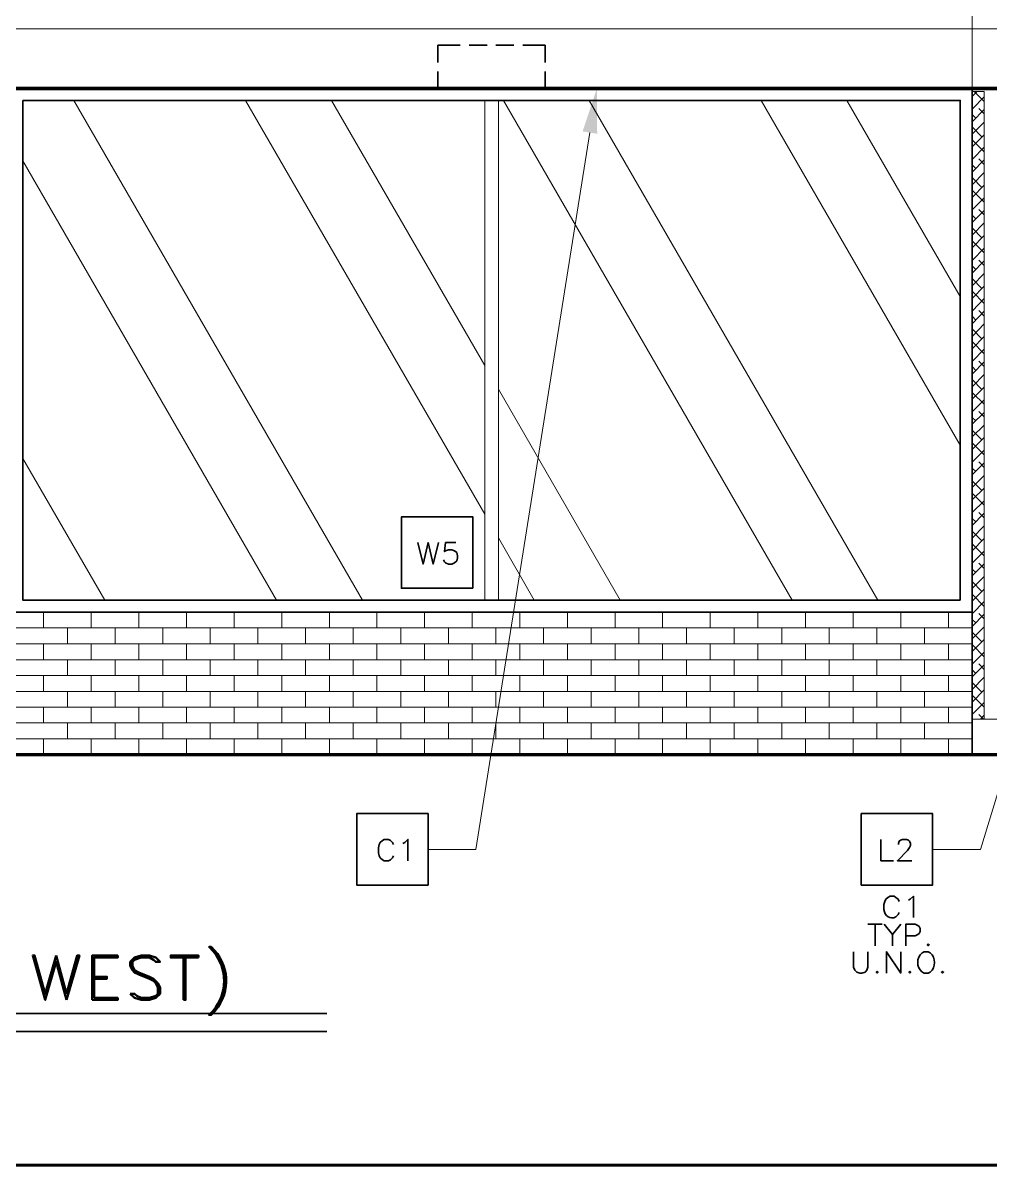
# Model space of a CAD drawing. Header units: inches. Extents: x 5 to 516, y -193 to 129.
# Drawn here: x 52.47 to 66.02, y -71.03 to -55.03 of the extents above; entities that cross this region are included whole.
import ezdxf

# ---------------------------------------------------------------- set-up
doc = ezdxf.new("R2010")
doc.units = ezdxf.units.IN
doc.header["$MEASUREMENT"] = 0
doc.layers.add('PDF4_Geometry', color=7, linetype='Continuous')
doc.layers.add('PDF4_Solid Fills', color=7, linetype='Continuous')

msp = doc.modelspace()

# ---------------------------------------------------------------- linework, layer by layer
at = {"layer": 'PDF4_Geometry', "lineweight": 15}
for points in [[(65.7654181, -56.6963148), (65.7654181, -52.4063144)], [(75.4320855, -55.1163179), (29.0987485, -55.1163179)], [(38.0987492, -64.6196485), (65.7654181, -64.6196485), (65.7654181, -55.9529811)], [(58.9420872, -63.1196483), (58.9420872, -56.1196478)], [(59.1320896, -63.1196483), (59.1320896, -56.1196478)], [(60.4120851, -56.5696465), (58.8154183, -66.6096473), (58.1487515, -66.6096473)], [(68.9587506, -56.5496473), (65.8820836, -66.6096482), (65.2120835, -66.6096482)], [(52.765417, -63.5063129), (52.765417, -63.2863129)], [(53.4320838, -63.5063129), (53.4320838, -63.2863129)], [(54.0987505, -63.5063129), (54.0987505, -63.2863129)], [(54.7654172, -63.5063129), (54.7654172, -63.2863129)], [(55.4320839, -63.5063129), (55.4320839, -63.2863129)], [(56.0987506, -63.5063129), (56.0987506, -63.2863129)], [(56.7654174, -63.5063129), (56.7654174, -63.2863129)], [(57.4320841, -63.5063129), (57.4320841, -63.2863129)], [(58.0987508, -63.5063129), (58.0987508, -63.2863129)], [(58.7654175, -63.5063129), (58.7654175, -63.2863129)], [(59.4320842, -63.5063129), (59.4320842, -63.2863129)], [(60.098751, -63.5063129), (60.098751, -63.2863129)], [(60.7654177, -63.5063129), (60.7654177, -63.2863129)], [(61.4320844, -63.5063129), (61.4320844, -63.2863129)], [(62.0987511, -63.5063129), (62.0987511, -63.2863129)], [(62.7654178, -63.5063129), (62.7654178, -63.2863129)], [(63.4320846, -63.5063129), (63.4320846, -63.2863129)], [(64.0987513, -63.5063129), (64.0987513, -63.2863129)], [(64.765418, -63.5063129), (64.765418, -63.2863129)], [(65.4320847, -63.5063129), (65.4320847, -63.2863129)], [(38.0987492, -63.5063129), (65.7654181, -63.5063129)], [(53.0987504, -63.7296473), (53.0987504, -63.506314)], [(53.7654171, -63.7296473), (53.7654171, -63.506314)], [(54.4320838, -63.7296473), (54.4320838, -63.506314)], [(55.0987506, -63.7296473), (55.0987506, -63.506314)], [(55.7654173, -63.7296473), (55.7654173, -63.506314)], [(56.432084, -63.7296473), (56.432084, -63.506314)], [(57.0987507, -63.7296473), (57.0987507, -63.506314)], [(57.7654174, -63.7296473), (57.7654174, -63.506314)], [(58.4320842, -63.7296473), (58.4320842, -63.506314)], [(59.0987509, -63.7296473), (59.0987509, -63.506314)], [(59.7654176, -63.7296473), (59.7654176, -63.506314)], [(60.4320843, -63.7296473), (60.4320843, -63.506314)], [(61.098751, -63.7296473), (61.098751, -63.506314)], [(61.7654178, -63.7296473), (61.7654178, -63.506314)], [(62.4320845, -63.7296473), (62.4320845, -63.506314)], [(63.0987512, -63.7296473), (63.0987512, -63.506314)], [(63.7654179, -63.7296473), (63.7654179, -63.506314)], [(64.4320846, -63.7296473), (64.4320846, -63.506314)], [(65.0987514, -63.7296473), (65.0987514, -63.506314)], [(38.0987492, -63.7296473), (65.7654181, -63.7296473)], [(52.765417, -63.9529817), (52.765417, -63.7296484)], [(53.4320838, -63.9529817), (53.4320838, -63.7296484)], [(54.0987505, -63.9529817), (54.0987505, -63.7296484)], [(54.7654172, -63.9529817), (54.7654172, -63.7296484)], [(55.4320839, -63.9529817), (55.4320839, -63.7296484)], [(56.0987506, -63.9529817), (56.0987506, -63.7296484)], [(56.7654174, -63.9529817), (56.7654174, -63.7296484)], [(57.4320841, -63.9529817), (57.4320841, -63.7296484)], [(58.0987508, -63.9529817), (58.0987508, -63.7296484)], [(58.7654175, -63.9529817), (58.7654175, -63.7296484)], [(59.4320842, -63.9529817), (59.4320842, -63.7296484)], [(60.098751, -63.9529817), (60.098751, -63.7296484)], [(60.7654177, -63.9529817), (60.7654177, -63.7296484)], [(61.4320844, -63.9529817), (61.4320844, -63.7296484)], [(62.0987511, -63.9529817), (62.0987511, -63.7296484)], [(62.7654178, -63.9529817), (62.7654178, -63.7296484)], [(63.4320846, -63.9529817), (63.4320846, -63.7296484)], [(64.0987513, -63.9529817), (64.0987513, -63.7296484)], [(64.765418, -63.9529817), (64.765418, -63.7296484)], [(65.4320847, -63.9529817), (65.4320847, -63.7296484)], [(38.0987492, -63.9529817), (65.7654181, -63.9529817)], [(53.0987504, -64.1729796), (53.0987504, -63.9529796)], [(53.7654171, -64.1729796), (53.7654171, -63.9529796)], [(54.4320838, -64.1729796), (54.4320838, -63.9529796)], [(55.0987506, -64.1729796), (55.0987506, -63.9529796)], [(55.7654173, -64.1729796), (55.7654173, -63.9529796)], [(56.432084, -64.1729796), (56.432084, -63.9529796)], [(57.0987507, -64.1729796), (57.0987507, -63.9529796)], [(57.7654174, -64.1729796), (57.7654174, -63.9529796)], [(58.4320842, -64.1729796), (58.4320842, -63.9529796)], [(59.0987509, -64.1729796), (59.0987509, -63.9529796)], [(59.7654176, -64.1729796), (59.7654176, -63.9529796)], [(60.4320843, -64.1729796), (60.4320843, -63.9529796)], [(61.098751, -64.1729796), (61.098751, -63.9529796)], [(61.7654178, -64.1729796), (61.7654178, -63.9529796)], [(62.4320845, -64.1729796), (62.4320845, -63.9529796)], [(63.0987512, -64.1729796), (63.0987512, -63.9529796)], [(63.7654179, -64.1729796), (63.7654179, -63.9529796)], [(64.4320846, -64.1729796), (64.4320846, -63.9529796)], [(65.0987514, -64.1729796), (65.0987514, -63.9529796)], [(38.0987492, -64.1729796), (65.7654181, -64.1729796)], [(52.765417, -64.396314), (52.765417, -64.1729807)], [(53.4320838, -64.396314), (53.4320838, -64.1729807)], [(54.0987505, -64.396314), (54.0987505, -64.1729807)], [(54.7654172, -64.396314), (54.7654172, -64.1729807)], [(55.4320839, -64.396314), (55.4320839, -64.1729807)], [(56.0987506, -64.396314), (56.0987506, -64.1729807)], [(56.7654174, -64.396314), (56.7654174, -64.1729807)], [(57.4320841, -64.396314), (57.4320841, -64.1729807)], [(58.0987508, -64.396314), (58.0987508, -64.1729807)], [(58.7654175, -64.396314), (58.7654175, -64.1729807)], [(59.4320842, -64.396314), (59.4320842, -64.1729807)], [(60.098751, -64.396314), (60.098751, -64.1729807)], [(60.7654177, -64.396314), (60.7654177, -64.1729807)], [(61.4320844, -64.396314), (61.4320844, -64.1729807)], [(62.0987511, -64.396314), (62.0987511, -64.1729807)], [(62.7654178, -64.396314), (62.7654178, -64.1729807)], [(63.4320846, -64.396314), (63.4320846, -64.1729807)], [(64.0987513, -64.396314), (64.0987513, -64.1729807)], [(64.765418, -64.396314), (64.765418, -64.1729807)], [(65.4320847, -64.396314), (65.4320847, -64.1729807)], [(38.0987492, -64.396314), (65.7654181, -64.396314)], [(53.0987504, -64.6196485), (53.0987504, -64.3963151)], [(53.7654171, -64.6196485), (53.7654171, -64.3963151)], [(54.4320838, -64.6196485), (54.4320838, -64.3963151)], [(55.0987506, -64.6196485), (55.0987506, -64.3963151)], [(55.7654173, -64.6196485), (55.7654173, -64.3963151)], [(56.432084, -64.6196485), (56.432084, -64.3963151)], [(57.0987507, -64.6196485), (57.0987507, -64.3963151)], [(57.7654174, -64.6196485), (57.7654174, -64.3963151)], [(58.4320842, -64.6196485), (58.4320842, -64.3963151)], [(59.0987509, -64.6196485), (59.0987509, -64.3963151)], [(59.7654176, -64.6196485), (59.7654176, -64.3963151)], [(60.4320843, -64.6196485), (60.4320843, -64.3963151)], [(61.098751, -64.6196485), (61.098751, -64.3963151)], [(61.7654178, -64.6196485), (61.7654178, -64.3963151)], [(62.4320845, -64.6196485), (62.4320845, -64.3963151)], [(63.0987512, -64.6196485), (63.0987512, -64.3963151)], [(63.7654179, -64.6196485), (63.7654179, -64.3963151)], [(64.4320846, -64.6196485), (64.4320846, -64.3963151)], [(65.0987514, -64.6196485), (65.0987514, -64.3963151)], [(52.765417, -64.8396463), (52.765417, -64.6196463)], [(53.4320838, -64.8396463), (53.4320838, -64.6196463)], [(54.0987505, -64.8396463), (54.0987505, -64.6196463)], [(54.7654172, -64.8396463), (54.7654172, -64.6196463)], [(55.4320839, -64.8396463), (55.4320839, -64.6196463)], [(56.0987506, -64.8396463), (56.0987506, -64.6196463)], [(56.7654174, -64.8396463), (56.7654174, -64.6196463)], [(57.4320841, -64.8396463), (57.4320841, -64.6196463)], [(58.0987508, -64.8396463), (58.0987508, -64.6196463)], [(58.7654175, -64.8396463), (58.7654175, -64.6196463)], [(59.4320842, -64.8396463), (59.4320842, -64.6196463)], [(60.098751, -64.8396463), (60.098751, -64.6196463)], [(60.7654177, -64.8396463), (60.7654177, -64.6196463)], [(61.4320844, -64.8396463), (61.4320844, -64.6196463)], [(62.0987511, -64.8396463), (62.0987511, -64.6196463)], [(62.7654178, -64.8396463), (62.7654178, -64.6196463)], [(63.4320846, -64.8396463), (63.4320846, -64.6196463)], [(64.0987513, -64.8396463), (64.0987513, -64.6196463)], [(64.765418, -64.8396463), (64.765418, -64.6196463)], [(65.4320847, -64.8396463), (65.4320847, -64.6196463)], [(65.7687547, -64.7863151), (72.5587553, -64.7863151)], [(38.0987492, -64.8396463), (65.7654181, -64.8396463)], [(53.0987504, -65.0629808), (53.0987504, -64.8396474)], [(53.7654171, -65.0629808), (53.7654171, -64.8396474)], [(54.4320838, -65.0629808), (54.4320838, -64.8396474)], [(55.0987506, -65.0629808), (55.0987506, -64.8396474)], [(55.7654173, -65.0629808), (55.7654173, -64.8396474)], [(56.432084, -65.0629808), (56.432084, -64.8396474)], [(57.0987507, -65.0629808), (57.0987507, -64.8396474)], [(57.7654174, -65.0629808), (57.7654174, -64.8396474)], [(58.4320842, -65.0629808), (58.4320842, -64.8396474)], [(59.0987509, -65.0629808), (59.0987509, -64.8396474)], [(59.7654176, -65.0629808), (59.7654176, -64.8396474)], [(60.4320843, -65.0629808), (60.4320843, -64.8396474)], [(61.098751, -65.0629808), (61.098751, -64.8396474)], [(61.7654178, -65.0629808), (61.7654178, -64.8396474)], [(62.4320845, -65.0629808), (62.4320845, -64.8396474)], [(63.0987512, -65.0629808), (63.0987512, -64.8396474)], [(63.7654179, -65.0629808), (63.7654179, -64.8396474)], [(64.4320846, -65.0629808), (64.4320846, -64.8396474)], [(65.0987514, -65.0629808), (65.0987514, -64.8396474)], [(38.0987492, -65.0629808), (65.7654181, -65.0629808)], [(52.765417, -65.2863152), (52.765417, -65.0629818)], [(53.4320838, -65.2863152), (53.4320838, -65.0629818)], [(54.0987505, -65.2863152), (54.0987505, -65.0629818)], [(54.7654172, -65.2863152), (54.7654172, -65.0629818)], [(55.4320839, -65.2863152), (55.4320839, -65.0629818)], [(56.0987506, -65.2863152), (56.0987506, -65.0629818)], [(56.7654174, -65.2863152), (56.7654174, -65.0629818)], [(57.4320841, -65.2863152), (57.4320841, -65.0629818)], [(58.0987508, -65.2863152), (58.0987508, -65.0629818)], [(58.7654175, -65.2863152), (58.7654175, -65.0629818)], [(59.4320842, -65.2863152), (59.4320842, -65.0629818)], [(60.098751, -65.2863152), (60.098751, -65.0629818)], [(60.7654177, -65.2863152), (60.7654177, -65.0629818)], [(61.4320844, -65.2863152), (61.4320844, -65.0629818)], [(62.0987511, -65.2863152), (62.0987511, -65.0629818)], [(62.7654178, -65.2863152), (62.7654178, -65.0629818)], [(63.4320846, -65.2863152), (63.4320846, -65.0629818)], [(64.0987513, -65.2863152), (64.0987513, -65.0629818)], [(64.765418, -65.2863152), (64.765418, -65.0629818)], [(65.4320847, -65.2863152), (65.4320847, -65.0629818)], [(38.0987492, -65.2863152), (65.7654181, -65.2863152)], [(53.0987504, -65.2863152), (53.0987504, -65.2829819)], [(53.7654171, -65.2863152), (53.7654171, -65.2829819)], [(54.4320838, -65.2863152), (54.4320838, -65.2829819)], [(55.0987506, -65.2863152), (55.0987506, -65.2829819)], [(55.7654173, -65.2863152), (55.7654173, -65.2829819)], [(56.432084, -65.2863152), (56.432084, -65.2829819)], [(57.0987507, -65.2863152), (57.0987507, -65.2829819)], [(57.7654174, -65.2863152), (57.7654174, -65.2829819)], [(58.4320842, -65.2863152), (58.4320842, -65.2829819)], [(59.0987509, -65.2863152), (59.0987509, -65.2829819)], [(59.7654176, -65.2863152), (59.7654176, -65.2829819)], [(60.4320843, -65.2863152), (60.4320843, -65.2829819)], [(61.098751, -65.2863152), (61.098751, -65.2829819)], [(61.7654178, -65.2863152), (61.7654178, -65.2829819)], [(62.4320845, -65.2863152), (62.4320845, -65.2829819)], [(63.0987512, -65.2863152), (63.0987512, -65.2829819)], [(63.7654179, -65.2863152), (63.7654179, -65.2829819)], [(64.4320846, -65.2863152), (64.4320846, -65.2829819)], [(65.0987514, -65.2863152), (65.0987514, -65.2829819)]]:
    msp.add_lwpolyline(points, dxfattribs=at)
at = {"layer": 'PDF4_Geometry', "lineweight": 50}
for points in [[(29.0987485, -55.9529811), (29.0987485, -56.2029811), (38.0987492, -56.2029811), (38.0987492, -55.9529811), (75.4320855, -55.9529811), (29.0987485, -55.9529811), (29.0987485, -55.1196477)], [(55.112088, -67.9763178), (55.082088, -67.9763178), (55.1387546, -68.0363179)], [(53.0854195, -68.7196515), (52.9387528, -68.1863181), (52.7887528, -68.7196515), (52.6120861, -68.0963181), (52.6387528, -68.0963181), (52.7887528, -68.6329848), (52.9387528, -68.0963181)], [(52.9387501, -68.096313), (53.0854168, -68.6329797)], [(53.0854171, -68.7196464), (53.2654171, -68.096313), (53.2354171, -68.096313), (53.0854171, -68.6329797)], [(53.8020833, -68.096313), (53.4454166, -68.096313), (53.4454166, -68.7196464)], [(53.8020822, -68.0963151), (53.8020822, -68.1263151), (53.4720821, -68.1263151), (53.4720821, -68.6896485)], [(54.7220822, -68.1263151), (54.7220822, -68.7196485)], [(54.7520844, -68.1263151), (54.7520844, -68.7196485), (54.7220844, -68.7196485)], [(53.4720821, -68.3929845), (53.6520822, -68.3929845), (53.6520822, -68.4229845), (53.4720821, -68.4229845)], [(53.4720821, -68.6896493), (53.8020822, -68.6896493), (53.8020822, -68.7196493), (53.4454155, -68.7196493)], [(55.1387546, -68.8696513), (55.082088, -68.9296513), (55.112088, -68.9296513), (55.1687546, -68.8696513)]]:
    msp.add_lwpolyline(points, dxfattribs=at)
at = {"layer": 'PDF4_Geometry', "lineweight": 35}
for points in [[(58.5987508, -55.346312), (58.2854175, -55.346312), (58.2854175, -55.586312)], [(58.9754192, -55.346312), (58.7254192, -55.346312)], [(59.3487509, -55.346312), (59.0987509, -55.346312)], [(59.7854168, -55.5863158), (59.7854168, -55.3463158), (59.4754168, -55.3463158)], [(58.2854167, -55.7129841), (58.2854167, -55.9529841), (58.59875, -55.9529841)], [(59.7854168, -55.9529811), (59.7854168, -55.7129811)], [(65.7654181, -63.286315), (38.0987492, -63.286315), (38.0987492, -55.9529811), (38.0987492, -65.2863152)], [(58.7254192, -55.9529811), (58.9754192, -55.9529811)], [(59.0987509, -55.9529811), (59.3487509, -55.9529811)], [(59.4754192, -55.9529811), (59.7854192, -55.9529811)], [(65.7654181, -63.6196484), (65.7654181, -55.9529811), (65.7654181, -64.6196485)], [(65.7654181, -55.9529811), (65.7654181, -65.2863152)], [(65.5987514, -63.1196483), (65.5987514, -56.1196478), (52.475417, -56.1196478)], [(52.4754187, -56.1196478), (52.4754187, -63.1196483), (65.5987531, -63.1196483)], [(58.0054213, -62.3129805), (58.0787546, -62.6129806), (58.1487546, -62.3129805), (58.2187546, -62.6129806), (58.292088, -62.3129805)], [(58.5354167, -62.3129805), (58.3920833, -62.3129805), (58.37875, -62.4396472), (58.3920833, -62.4263139), (58.4354167, -62.4129805), (58.47875, -62.4129805), (58.51875, -62.4263139), (58.54875, -62.4529805), (58.5620834, -62.4963139), (58.5620834, -62.5263139), (58.54875, -62.5696472), (58.51875, -62.5963139), (58.47875, -62.6129806), (58.4354167, -62.6129806), (58.3920833, -62.5963139), (58.37875, -62.5829806), (58.3620833, -62.5529806)], [(57.6654215, -66.5429817), (57.6520882, -66.5129817), (57.6220882, -66.486315), (57.5954215, -66.4696483), (57.5354215, -66.4696483), (57.5087548, -66.486315), (57.4787548, -66.5129817), (57.4654215, -66.5429817), (57.4520882, -66.586315), (57.4520882, -66.656315), (57.4654215, -66.6996484), (57.4787548, -66.726315), (57.5087548, -66.756315), (57.5354215, -66.7696484), (57.5954215, -66.7696484), (57.6220882, -66.756315), (57.6520882, -66.726315), (57.6654215, -66.6996484)], [(57.7954196, -66.5263123), (57.8220863, -66.512979), (57.8654196, -66.4696456), (57.8654196, -66.7696457)], [(64.4887524, -66.4696513), (64.4887524, -66.7696514), (64.6620857, -66.7696514)], [(64.732086, -66.5396451), (64.732086, -66.5263118), (64.7454194, -66.4963118), (64.762086, -66.4829784), (64.7887527, -66.4696451), (64.8454194, -66.4696451), (64.8754194, -66.4829784), (64.8887527, -66.4963118), (64.902086, -66.5263118), (64.902086, -66.5563118), (64.8887527, -66.5829784), (64.862086, -66.6263118), (64.7187527, -66.7696451), (64.9187527, -66.7696451)], [(64.742089, -67.3396465), (64.7287557, -67.3096465), (64.6987557, -67.2829798), (64.672089, -67.2663132), (64.6154223, -67.2663132), (64.5854223, -67.2829798), (64.5554223, -67.3096465), (64.542089, -67.3396465), (64.5287557, -67.3829799), (64.5287557, -67.4529799)], [(64.8720871, -67.3229839), (64.8987538, -67.3096506), (64.9420871, -67.2663172), (64.9420871, -67.5663173)], [(64.6987557, -67.5529799), (64.7287557, -67.5229799), (64.742089, -67.4963132)], [(64.3054163, -67.6596471), (64.5054164, -67.6596471)], [(64.4054191, -67.6596471), (64.4054191, -67.9596471)], [(64.5354172, -67.6596471), (64.6487505, -67.8029804), (64.6487505, -67.9596471)], [(64.765418, -67.6596471), (64.6487513, -67.8029804)], [(64.8354186, -67.9596485), (64.8354186, -67.6596484), (64.9654186, -67.6596484), (65.0054186, -67.6763151), (65.0220852, -67.6896484), (65.0354186, -67.7163151), (65.0354186, -67.7596484), (65.0220852, -67.7896485), (65.0054186, -67.8029818), (64.9654186, -67.8196485), (64.8354186, -67.8196485)], [(64.1054177, -68.0429818), (64.1054177, -68.2596485), (64.1220843, -68.2996485), (64.148751, -68.3296485), (64.1920844, -68.3429818), (64.2220844, -68.3429818), (64.2654177, -68.3296485), (64.2920844, -68.2996485), (64.3054177, -68.2596485), (64.3054177, -68.0429818)], [(64.5654193, -68.3429832), (64.5654193, -68.0429832), (64.7654194, -68.3429832), (64.7654194, -68.0429832)], [(65.1787516, -68.0596485), (65.1487516, -68.0429818), (65.092085, -68.0429818), (65.0654183, -68.0596485), (65.0354183, -68.0863151)], [(65.092085, -68.3429818), (65.1487516, -68.3429818), (65.1787516, -68.3296485)], [(41.7854154, -68.9096472), (56.7287505, -68.9096472)], [(41.7854154, -69.1596472), (56.7287505, -69.1596472)]]:
    msp.add_lwpolyline(points, dxfattribs=at)
at = {"layer": 'PDF4_Geometry', "lineweight": 70}
msp.add_lwpolyline([(29.0987485, -55.9529811), (75.4320855, -55.9529811)], close=True, dxfattribs=at)
at = {"layer": 'PDF4_Geometry', "lineweight": 15}
msp.add_lwpolyline([(65.7687547, -64.7863135), (65.7687547, -55.9929795), (65.9354214, -55.9929795), (65.9354214, -64.7863135)], close=True, dxfattribs=at)
at = {"layer": 'PDF4_Geometry', "color": 8, "lineweight": 15, "true_color": 0x808080}
for points in [[(65.7687547, -56.0596502), (65.8354213, -55.9929836)], [(65.9354214, -56.1329806), (65.7954213, -55.9929806)], [(65.7687547, -56.2363131), (65.9354214, -56.0696464)], [(65.8154194, -56.366318), (65.7687528, -56.3196513)], [(65.7687547, -56.4129828), (65.9354214, -56.2463161)], [(65.9354214, -56.3096502), (65.8587547, -56.2329836)], [(65.7687547, -56.5896457), (65.9354214, -56.422979)], [(65.9020826, -56.6296508), (65.7687492, -56.4963175)], [(65.7687547, -56.7663153), (65.9354214, -56.5996486)], [(65.9354214, -56.8396457), (65.7687547, -56.6763123)], [(65.7687547, -56.9429782), (65.9354214, -56.7763115)], [(65.7687547, -57.1196479), (65.9354214, -56.9529812)], [(65.9354214, -57.0163153), (65.8587547, -56.9396487)], [(65.8154194, -57.0729831), (65.7687528, -57.0263164)], [(65.9020826, -57.3396457), (65.7687492, -57.202979)], [(65.7687547, -57.2963175), (65.9354214, -57.1296509)], [(65.7687547, -57.4729804), (65.9354214, -57.3063137)], [(65.9354214, -57.5463176), (65.7687547, -57.3829842)], [(65.7687547, -57.6496501), (65.9354214, -57.4829834)], [(65.8154194, -57.7796482), (65.7687528, -57.7329815)], [(65.7687547, -57.826313), (65.9354214, -57.6596463)], [(65.9354214, -57.7229804), (65.8587547, -57.6463138)], [(65.9020826, -58.0463176), (65.7687492, -57.9096509)], [(65.7687547, -58.0029826), (65.9354214, -57.8363159)], [(65.7687547, -58.1796455), (65.9354214, -58.0129788)], [(65.9354214, -58.2529826), (65.7687547, -58.0896493)], [(65.7687547, -58.3563152), (65.9354214, -58.1896485)], [(65.7687547, -58.5363146), (65.9354214, -58.3663146)], [(65.9354214, -58.4296455), (65.8587547, -58.3563122)], [(65.8154194, -58.4863133), (65.7687528, -58.4396466)], [(65.7687547, -58.7129843), (65.9354214, -58.5429843)], [(65.9020826, -58.7529827), (65.7687492, -58.616316)], [(65.7687547, -58.8896472), (65.9354214, -58.7196472)], [(65.9354214, -58.9629843), (65.7687547, -58.7963177)], [(65.7687547, -59.0663169), (65.9354214, -58.8963168)], [(65.8154194, -59.196315), (65.7687528, -59.146315)], [(65.7687547, -59.2429797), (65.9354214, -59.0729797)], [(65.9354214, -59.1396472), (65.8587547, -59.0629805)], [(65.9020826, -59.4596478), (65.7687492, -59.3229811)], [(65.7687547, -59.4196494), (65.9354214, -59.2496494)], [(65.7687547, -59.5963123), (65.9354214, -59.4263123)], [(65.9354214, -59.6696494), (65.7687547, -59.5029827)], [(65.7687547, -59.772982), (65.9354214, -59.6029819)], [(65.7687547, -59.9496516), (65.9354214, -59.7829849)], [(65.9354214, -59.8463123), (65.8587547, -59.7696456)], [(65.8154194, -59.9029801), (65.7687528, -59.8529801)], [(65.7687547, -60.1263145), (65.9354214, -59.9596478)], [(65.7654181, -60.3029842), (65.9354181, -60.1363175)], [(65.9020826, -60.1663129), (65.7687492, -60.0329795)], [(65.7654181, -60.4796471), (65.9354181, -60.3129804)], [(65.9354214, -60.3763145), (65.7687547, -60.2129812)], [(65.9354214, -60.5529842), (65.8587547, -60.4763175)], [(65.7654181, -60.6563167), (65.9354181, -60.48965)], [(65.8154194, -60.6096452), (65.7654194, -60.5629785)], [(65.9020826, -60.872978), (65.7654159, -60.7396446)], [(65.7654181, -60.8329796), (65.9354181, -60.6663129)], [(65.7654181, -61.0096493), (65.9354181, -60.8429826)], [(65.9354214, -61.0829796), (65.7687547, -60.9196463)], [(65.7654181, -61.1863189), (65.9354181, -61.0196523)], [(65.7654181, -61.3629818), (65.9354181, -61.1963151)], [(65.8154194, -61.316317), (65.7654194, -61.2696504)], [(65.9354214, -61.2596493), (65.8587547, -61.1829826)], [(65.7654181, -61.5396447), (65.9354181, -61.372978)], [(65.9020826, -61.5829797), (65.7654159, -61.446313)], [(65.7654181, -61.7163144), (65.9354181, -61.5496477)], [(65.7654181, -61.892984), (65.9354181, -61.7263173)], [(65.9354214, -61.7896447), (65.7687547, -61.6263114)], [(65.7654181, -62.0729835), (65.9354181, -61.9029835)], [(65.9354214, -61.9663144), (65.8587547, -61.8896477)], [(65.7654181, -62.2496464), (65.9354181, -62.0796464)], [(65.8154194, -62.0229821), (65.7654194, -61.9763155)], [(65.9020826, -62.2896448), (65.7654159, -62.1529781)], [(65.7654181, -62.426316), (65.9354181, -62.256316)], [(65.9354214, -62.4996464), (65.7687547, -62.3329797)], [(65.7654181, -62.6029857), (65.9354181, -62.4329857)], [(65.7654181, -62.7796486), (65.9354181, -62.6096486)], [(65.8154194, -62.7296472), (65.7654194, -62.6829806)], [(65.9354214, -62.6763161), (65.8587547, -62.5996494)], [(65.9020826, -62.9963166), (65.7654159, -62.85965)], [(65.7654181, -62.9563115), (65.9354181, -62.7863115)], [(65.7654181, -63.1329811), (65.9354181, -62.9629811)], [(65.9354214, -63.2063115), (65.7687547, -63.0396448)], [(65.7654181, -63.3096508), (65.9354181, -63.1396508)], [(65.7654181, -63.4863137), (65.9354181, -63.3163137)], [(65.9354214, -63.3829812), (65.8587547, -63.3063145)], [(65.7654181, -63.6629834), (65.9354181, -63.4929833)], [(65.8154194, -63.4363191), (65.7654194, -63.3896524)], [(65.9020826, -63.7029817), (65.7654159, -63.5663151)], [(65.7654181, -63.8396462), (65.9354181, -63.6696462)], [(65.9354214, -63.9129834), (65.7687547, -63.7463167)], [(65.7654181, -64.0163159), (65.9354181, -63.8463159)], [(65.7654181, -64.1929788), (65.9354181, -64.0229788)], [(65.8154194, -64.146314), (65.7654194, -64.096314)], [(65.9354214, -64.0896463), (65.8587547, -64.0129796)], [(65.9020826, -64.4096468), (65.7654159, -64.2729801)], [(65.7654181, -64.3696484), (65.9354181, -64.1996484)], [(65.7654181, -64.5463181), (65.9354181, -64.3763181)], [(65.9354214, -64.6196485), (65.7687547, -64.4529818)], [(65.7654181, -64.722981), (65.9354181, -64.552981)], [(65.9254184, -64.7863151), (65.8587517, -64.7196485)], [(65.8820902, -64.7863151), (65.9354235, -64.7296485)]]:
    msp.add_lwpolyline(points, dxfattribs=at)
at = {"layer": 'PDF4_Geometry', "color": 253, "lineweight": 15, "true_color": 0xb3b3b3}
for points in [[(57.2287556, -63.1196483), (53.1887552, -56.1196478)], [(58.9420872, -61.916313), (55.592087, -56.1196461)], [(58.9420872, -59.8329795), (56.7954204, -56.1196461)], [(63.2454187, -63.1196483), (59.2020851, -56.1196478)], [(64.4454174, -63.1196483), (60.4054171, -56.1196478)], [(65.5987514, -60.9496517), (62.8120845, -56.1196512)], [(65.5987514, -58.8663182), (64.0120847, -56.1196514)], [(56.0254203, -63.1196483), (52.4754199, -56.9663144)], [(60.8387548, -63.1196483), (59.1320881, -60.1629814)], [(53.6220862, -63.1196483), (52.4754195, -61.1329816)], [(59.6354195, -63.1196483), (59.1320861, -62.2463149)]]:
    msp.add_lwpolyline(points, dxfattribs=at)
at = {"layer": 'PDF4_Geometry', "lineweight": 35}
for points in [[(58.7754205, -62.9529817), (58.7754205, -61.9529816), (57.7754204, -61.9529816), (57.7754204, -62.9529817)], [(58.1487522, -67.1096457), (58.1487522, -66.1096456), (57.1487521, -66.1096456), (57.1487521, -67.1096457)], [(64.2120868, -67.1096457), (64.2120868, -66.1096456), (65.2120869, -66.1096456), (65.2120869, -67.1096457)], [(65.1487527, -67.9329829), (65.1354194, -67.9463162), (65.1487527, -67.9596496), (65.1654194, -67.9463162)], [(64.4354212, -68.3163176), (64.4220879, -68.3296509), (64.4354212, -68.3429843), (64.4487546, -68.3296509)], [(64.8920863, -68.3163176), (64.878753, -68.3296509), (64.8920863, -68.3429843), (64.9054196, -68.3296509)], [(65.3487514, -68.3163176), (65.3354181, -68.3296509), (65.3487514, -68.3429843), (65.3654181, -68.3296509)]]:
    msp.add_lwpolyline(points, close=True, dxfattribs=at)
at = {"layer": 'PDF4_Geometry', "lineweight": 80}
msp.add_lwpolyline([(75.7254205, -65.2863152), (22.4320813, -65.2863152)], dxfattribs=at)
at = {"layer": 'PDF4_Geometry', "lineweight": 50}
for points in [[(53.9787554, -68.6329862), (54.0387554, -68.6896529), (54.1287554, -68.7196529), (54.2487554, -68.7196529), (54.3354221, -68.6896529), (54.3954221, -68.6329862), (54.3954221, -68.5429862), (54.3654221, -68.4829862), (54.3054221, -68.4229862), (54.2487554, -68.3929862), (54.0987554, -68.3329862), (54.0387554, -68.3029862), (54.0087554, -68.2429862), (54.0087554, -68.1863195), (54.0387554, -68.1563195), (54.1287554, -68.1263195), (54.2487554, -68.1263195), (54.3054221, -68.1563195), (54.3354221, -68.1863195), (54.3954221, -68.1863195), (54.3354221, -68.1263195), (54.2487554, -68.0963195), (54.1287554, -68.0963195), (54.0387554, -68.1263195), (53.9787554, -68.1863195), (53.9787554, -68.2429862), (54.0087554, -68.3029862), (54.0387554, -68.3329862), (54.0987554, -68.3629862), (54.2487554, -68.4229862), (54.3054221, -68.4529862), (54.3354221, -68.4829862), (54.3654221, -68.5429862), (54.3654221, -68.6329862), (54.3354221, -68.6596529), (54.2487554, -68.6896529), (54.1287554, -68.6896529), (54.0687554, -68.6596529), (54.0387554, -68.6329862)], [(54.9320861, -68.126313), (54.5454194, -68.126313), (54.5454194, -68.096313), (54.9320861, -68.096313)]]:
    msp.add_lwpolyline(points, close=True, dxfattribs=at)
at = {"layer": 'PDF4_Geometry', "lineweight": 60}
msp.add_lwpolyline([(12.8887456, -71.0329858), (139.8887557, -71.0329858)], dxfattribs=at)
at = {"layer": 'PDF4_Geometry', "lineweight": 35}
for points in [[(64.5287557, -67.4529799), (64.5411446, -67.5388688), (64.6174779, -67.6035354), (64.6987557, -67.5529799)], [(65.0354183, -68.0863151), (64.9781961, -68.176204), (64.9979739, -68.3034818), (65.092085, -68.3429818)], [(65.1787516, -68.3296485), (65.2576405, -68.2638707), (65.259585, -68.124204), (65.1787516, -68.0596485)]]:
    msp.add_open_spline(points, degree=3, dxfattribs=at)
at = {"layer": 'PDF4_Geometry', "lineweight": 50}
for points in [[(55.112088, -67.9763178), (55.369088, -68.2279845), (55.3943102, -68.5864846), (55.1687546, -68.8696513)], [(55.1387546, -68.0363179), (55.3448102, -68.2902068), (55.3426991, -68.6153735), (55.1387546, -68.8696513)]]:
    msp.add_open_spline(points, degree=3, dxfattribs=at)
at = {"layer": 'PDF4_Solid Fills', "lineweight": 15, "transparency": 33554559}
msp.add_solid([(60.3120892, -56.5529839), (60.5120892, -55.9496505), (60.5154225, -56.5863172)], dxfattribs=at)

doc.saveas('drawing.dxf')
